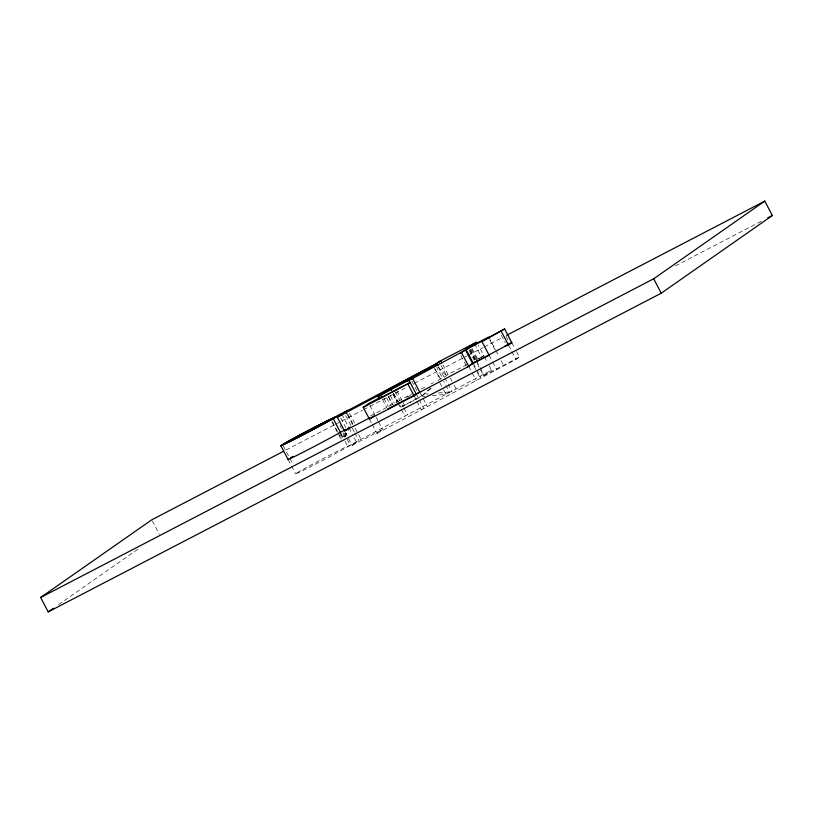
<?xml version="1.0" encoding="UTF-8"?>
<svg xmlns="http://www.w3.org/2000/svg" width="813" height="813" viewBox="0 0 813 813"><rect width="100%" height="100%" fill="white"/><g stroke="black" fill="none" stroke-linecap="round" stroke-linejoin="round"><path stroke-width="0.61" stroke-dasharray="4.07 3.05" d="M344.631 436.927L347.232 431.733M343.828 436.988L346.866 431.764M344.824 436.906L348.503 430.626M430.433 388.197L421.236 396.602L400.931 407.161L399.813 405.037M431.042 388.36L421.236 396.602L424.935 396.266M58.597 604.628L138.545 548.734M398.157 401.327L412.1 393.787M400.931 407.161L424.61 394.244L428.309 393.909M345.098 432.049L352.09 445.341L356.531 442.231L352.456 434.477M356.531 442.231L347.954 446.693A31.006 0.701 -27.7 0 1 303.747 470.127A31.006 0.701 -27.7 0 1 311.105 464.975A31.006 0.701 -27.7 0 1 350.281 445.067L491.448 370.179L487.952 363.523M478.725 359.011L481.52 357.059L474.863 344.397M480.94 357.832L483.887 355.769L478.339 345.21M372.283 424.569L376.937 433.431L382.547 429.508L378.482 421.744M376.937 433.431L516.011 359.417L519.375 357.059L515.3 349.305M432.343 395.585L445.91 394.346L449.274 391.988L443.735 381.439M477.19 363.482L483.593 375.667L491.448 370.179M483.593 375.667L519.375 357.059M285.851 450.097L334.306 424.904M335.434 424.315L362.486 410.26M363.614 409.671L407.557 386.825M414.315 383.309L467.282 355.769M468.41 355.19L483.064 347.568M484.192 346.988L502.221 337.608M467.008 364.6L448.004 374.478L443.014 364.986M475.93 359.966L483.887 355.769M421.083 389.122L425.575 386.785M431.185 383.868L433.431 382.699M437.922 380.372L442.404 378.035L436.845 367.496M444.437 376.978L448.37 374.234L448.695 374.935M370.515 415.9L397.364 401.886L393.482 394.498M406.724 397.313L411.215 394.976M675.44 265.902L763.336 220.201M352.09 445.341L382.547 429.508M438.177 393.004L449.274 391.988M437.831 367.019L446.703 375.982L441.134 365.433M511.814 342.659L514.72 348.198M506.001 336.308L508.765 341.582M508.44 345.017L511.357 350.555M511.936 351.663L516.011 359.417M501.306 335.261L505.188 342.649M488.704 336.907L495.351 349.57M495.91 350.627L498.816 356.165M501.143 360.596L503.471 365.027M490.026 340.301L495.015 349.803M489.172 355.332L492.078 360.881M492.658 361.988L496.733 369.742M484.467 356.877L487.373 362.415M472.14 348.533L477.678 359.092M471.469 349.011L477.007 359.559M470.544 349.336L476.083 359.895M476.631 360.942L479.548 366.49M480.127 367.598L484.202 375.352M469.934 349.651L475.473 360.21M469.782 350.179L474.772 359.681M469.111 350.657L474.091 360.149M473.268 363.299L476.174 368.838M476.753 369.945L480.829 377.71M473.816 365.83L476.733 371.378M477.312 372.486L480.219 378.025M468.725 366.368L471.631 371.907M472.211 373.015L476.286 380.779M460.93 355.576L466.479 366.135M450.392 378.086L452.058 381.246M454.274 385.474L455.93 388.634M444.802 377.669L447.567 382.943M448.126 384L452.008 391.388M438.532 366.673L444.071 377.232M435.189 369.011L440.737 379.569M433.746 367.141L439.843 378.746M439.813 382.74L443.136 389.071M443.685 390.128L445.91 394.346M419.671 391.866L422.577 397.415M423.156 398.522L427.232 406.276M411.876 381.084L416.866 390.575M416.297 394.224L418.624 398.655M419.213 399.762L423.868 408.634M414.051 395.799L416.378 400.23M416.967 401.337L421.622 410.199M397.039 390.982L402.618 401.622M403.177 402.679L404.295 404.803M395.321 391.764L399.752 400.209M402.079 404.64L403.248 406.856M403.827 407.963L407.323 414.62M393.665 393.34L399.254 403.97M393.309 393.533L397.191 400.921M397.943 402.994L400.85 408.533M401.429 409.64L404.925 416.286M393.146 394.732L397.018 402.12M390.311 395.626L394.193 403.014M388.665 396.785L392.547 404.173M388.289 396.683L392.161 404.071M386.632 397.842L390.514 405.23M383.878 398.329L388.309 406.764M382.537 399.62L386.419 407.008M369.976 405.555L374.986 415.097M376.155 417.313L377.893 420.636M369.376 419.02L371.704 423.461M349.509 413.39L354.498 422.882M347.812 414.203L353.35 424.762M355.098 428.085L358.005 433.624M358.594 434.731L360.921 439.172M347.446 414.823L352.436 424.325M345.759 415.646L354.204 431.744M354.783 432.851L358.858 440.605M341.765 414.102L348.411 426.774M348.97 427.821L351.877 433.37M340.789 418.034L345.779 427.536M339.946 425.382L341.612 428.553M343.879 432.872L350.281 445.067M340.972 433.39L344.468 440.046M345.047 441.154L347.954 446.693M340.749 433.583L343.025 437.912M332.324 421.713L337.446 431.459M338.015 432.546L341.43 439.04M331.989 421.947L338.249 433.857M338.818 434.945L341.094 439.274M283.3 445.87L292.965 464.284M288.076 459.477L290.993 465.026M291.572 466.134L295.647 473.888M152.336 520.92L159.318 534.212M340.576 433.441L341.48 439.203M343.066 432.973L343.584 436.449"/><path stroke-width="1.22" d="M506.723 335.271L764.789 201.116L772.35 215.516L661.243 293.188L48.211 611.884L40.65 597.484L151.757 519.812L283.595 451.266M48.211 611.884L53.404 608.256M347.842 410.219L331.775 418.725A28.679 0.65 -27.7 0 0 295.078 437.597A28.679 0.65 -27.7 0 0 288.717 442.048A28.679 0.65 -27.7 0 0 327.619 421.632L344.133 412.811L339.682 415.921M369.549 417.923L344.519 430.941L337.314 417.211L341.765 414.102L330.85 419.782M344.092 412.476L435.179 364.326L439.101 361.582L476.682 342.049L468.827 347.537L488.369 337.141M377.954 396.693L412.465 378.147L419.671 391.866L414.051 395.799L369.376 419.02L363.248 407.364L410.179 382.557L379.031 398.756L377.954 396.693L381.327 394.335M389.823 388.401L385.514 391.409L433.197 366.084M363.248 407.364L368.868 403.431L382.405 396.398L379.031 398.756M380.321 395.403L385.89 391.51L337.314 417.211M390.88 388.025L436.866 363.513L440.798 360.759L441.906 362.872M407.404 381.327L504.609 328.94L511.814 342.659L473.268 363.299L466.062 349.58M344.519 430.941L348.97 427.821M346.887 429.64L350.444 427.16M459.823 353.472L468.674 348.076L468.003 348.543M474.314 343.34L465.94 349.194L471.032 346.429M369.376 419.02L374.051 415.748M489.172 355.332L481.967 341.612L504.609 328.94M414.61 395.047L468.725 366.368L472.658 363.614L465.453 349.895M467.028 367.191L470.575 364.712M506.845 345.81L511.814 342.659L504.771 346.257M40.65 597.484L653.682 278.788L764.789 201.116M473.146 362.913L477.546 360.626M288.32 459.152A31.006 0.701 -27.7 0 0 307.416 450.026A31.006 0.701 -27.7 0 0 340.393 432.282L345.759 429.498M471.469 364.092L489.507 355.098M387.527 409.122L413.522 395.606M767.838 217.864L772.35 215.516M464.843 350.057L466.296 349.305M472.048 363.787L473.491 363.035M653.682 278.788L661.243 293.188M501.245 331.287L508.44 345.017M461.52 352.649L468.725 366.368M436.866 363.513L437.973 365.616M435.179 364.326L435.534 365.017M409.102 380.504L416.297 394.224M407.933 384.132L414.051 395.799M390.545 388.258L391.653 390.372M345.789 411.663L346.897 413.766M340.393 432.282L333.188 418.563A31.006 0.701 -27.7 0 1 288.981 441.998A31.006 0.701 -27.7 0 1 296.339 436.855A31.006 0.701 -27.7 0 1 335.515 416.937M280.871 445.758L288.076 459.477M290.404 457.851A31.006 0.701 -27.7 0 1 293.107 456.306M439.467 362.263L439.101 361.582L439.467 362.263"/></g></svg>
